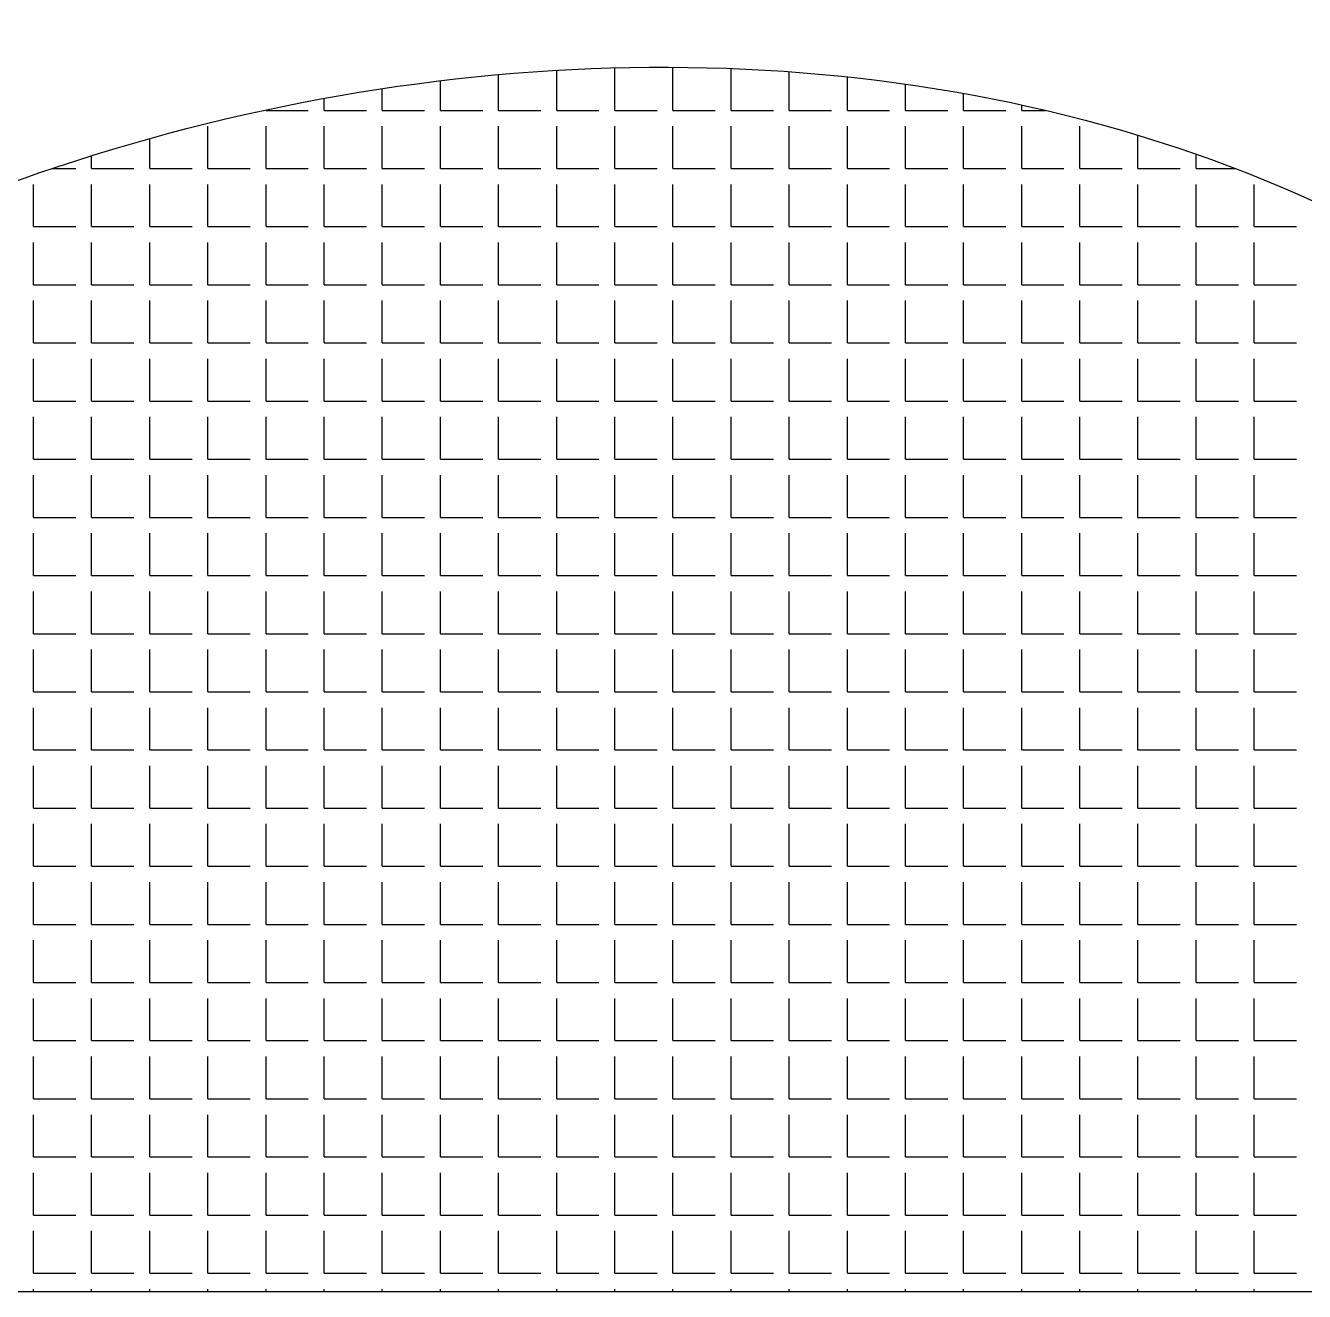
# Model space of a CAD drawing. Header units: millimetres. Extents: x 3322 to 3742, y 971 to 1565.
# Drawn here: x 3581.37 to 3597.3, y 1067.12 to 1082.89 of the extents above; entities that cross this region are included whole.
import ezdxf

# ---------------------------------------------------------------- set-up
doc = ezdxf.new("R2010")
doc.units = ezdxf.units.MM
doc.layers.add('设备', color=7, linetype='Continuous')

msp = doc.modelspace()

# ---------------------------------------------------------------- linework, layer by layer
at = {"layer": '设备'}
for p, q in [((3587.985, 1081.831), (3587.985, 1082.329)), ((3588.709, 1081.831), (3588.709, 1082.358)), ((3589.433, 1081.831), (3589.433, 1082.358)), ((3590.157, 1081.831), (3590.157, 1082.352)), ((3590.881, 1081.831), (3590.881, 1082.313)), ((3586.536, 1081.831), (3586.536, 1082.2)), ((3587.26, 1081.831), (3587.26, 1082.276)), ((3591.606, 1081.831), (3591.606, 1082.248)), ((3592.33, 1081.831), (3592.33, 1082.159)), ((3585.088, 1081.831), (3585.088, 1081.981)), ((3585.812, 1081.831), (3585.812, 1082.102)), ((3593.054, 1081.831), (3593.054, 1082.042)), ((3584.364, 1081.831), (3584.364, 1081.837)), ((3584.364, 1081.831), (3584.89, 1081.831)), ((3585.088, 1081.831), (3585.615, 1081.831)), ((3585.812, 1081.831), (3586.339, 1081.831)), ((3586.536, 1081.831), (3587.063, 1081.831)), ((3587.26, 1081.831), (3587.787, 1081.831)), ((3587.985, 1081.831), (3588.511, 1081.831)), ((3588.709, 1081.831), (3589.236, 1081.831)), ((3589.433, 1081.831), (3589.96, 1081.831)), ((3590.157, 1081.831), (3590.684, 1081.831)), ((3590.881, 1081.831), (3591.408, 1081.831)), ((3591.606, 1081.831), (3592.132, 1081.831)), ((3592.33, 1081.831), (3592.857, 1081.831)), ((3593.054, 1081.831), (3593.581, 1081.831)), ((3593.778, 1081.831), (3593.778, 1081.898)), ((3593.778, 1081.831), (3594.076, 1081.831)), ((3583.639, 1081.107), (3583.639, 1081.634)), ((3584.364, 1081.107), (3584.364, 1081.634)), ((3585.088, 1081.107), (3585.088, 1081.634)), ((3585.812, 1081.107), (3585.812, 1081.634)), ((3586.536, 1081.107), (3586.536, 1081.634)), ((3587.26, 1081.107), (3587.26, 1081.634)), ((3587.985, 1081.107), (3587.985, 1081.634)), ((3588.709, 1081.107), (3588.709, 1081.634)), ((3589.433, 1081.107), (3589.433, 1081.634)), ((3590.157, 1081.107), (3590.157, 1081.634)), ((3590.881, 1081.107), (3590.881, 1081.634)), ((3591.606, 1081.107), (3591.606, 1081.634)), ((3592.33, 1081.107), (3592.33, 1081.634)), ((3593.054, 1081.107), (3593.054, 1081.634)), ((3593.778, 1081.107), (3593.778, 1081.634)), ((3594.502, 1081.107), (3594.502, 1081.634)), ((3595.227, 1081.107), (3595.227, 1081.522)), ((3582.915, 1081.107), (3582.915, 1081.48)), ((3582.191, 1081.107), (3582.191, 1081.266)), ((3595.951, 1081.107), (3595.951, 1081.285)), ((3581.699, 1081.107), (3581.993, 1081.107)), ((3582.191, 1081.107), (3582.718, 1081.107)), ((3582.915, 1081.107), (3583.442, 1081.107)), ((3583.639, 1081.107), (3584.166, 1081.107)), ((3584.364, 1081.107), (3584.89, 1081.107)), ((3585.088, 1081.107), (3585.615, 1081.107)), ((3585.812, 1081.107), (3586.339, 1081.107)), ((3586.536, 1081.107), (3587.063, 1081.107)), ((3587.26, 1081.107), (3587.787, 1081.107)), ((3587.985, 1081.107), (3588.511, 1081.107)), ((3588.709, 1081.107), (3589.236, 1081.107)), ((3589.433, 1081.107), (3589.96, 1081.107)), ((3590.157, 1081.107), (3590.684, 1081.107)), ((3590.881, 1081.107), (3591.408, 1081.107)), ((3591.606, 1081.107), (3592.132, 1081.107)), ((3592.33, 1081.107), (3592.857, 1081.107)), ((3593.054, 1081.107), (3593.581, 1081.107)), ((3593.778, 1081.107), (3594.305, 1081.107)), ((3594.502, 1081.107), (3595.029, 1081.107)), ((3595.227, 1081.107), (3595.753, 1081.107)), ((3595.951, 1081.107), (3596.437, 1081.107)), ((3581.467, 1080.383), (3581.467, 1080.909)), ((3582.191, 1080.383), (3582.191, 1080.909)), ((3582.915, 1080.383), (3582.915, 1080.909)), ((3583.639, 1080.383), (3583.639, 1080.909)), ((3584.364, 1080.383), (3584.364, 1080.909)), ((3585.088, 1080.383), (3585.088, 1080.909)), ((3585.812, 1080.383), (3585.812, 1080.909)), ((3586.536, 1080.383), (3586.536, 1080.909)), ((3587.26, 1080.383), (3587.26, 1080.909)), ((3587.985, 1080.383), (3587.985, 1080.909)), ((3588.709, 1080.383), (3588.709, 1080.909)), ((3589.433, 1080.383), (3589.433, 1080.909)), ((3590.157, 1080.383), (3590.157, 1080.909)), ((3590.881, 1080.383), (3590.881, 1080.909)), ((3591.606, 1080.383), (3591.606, 1080.909)), ((3592.33, 1080.383), (3592.33, 1080.909)), ((3593.054, 1080.383), (3593.054, 1080.909)), ((3593.778, 1080.383), (3593.778, 1080.909)), ((3594.502, 1080.383), (3594.502, 1080.909)), ((3595.227, 1080.383), (3595.227, 1080.909)), ((3595.951, 1080.383), (3595.951, 1080.909)), ((3596.675, 1080.383), (3596.675, 1080.909)), ((3581.467, 1080.383), (3581.993, 1080.383)), ((3582.191, 1080.383), (3582.718, 1080.383)), ((3582.915, 1080.383), (3583.442, 1080.383)), ((3583.639, 1080.383), (3584.166, 1080.383)), ((3584.364, 1080.383), (3584.89, 1080.383)), ((3585.088, 1080.383), (3585.615, 1080.383)), ((3585.812, 1080.383), (3586.339, 1080.383)), ((3586.536, 1080.383), (3587.063, 1080.383)), ((3587.26, 1080.383), (3587.787, 1080.383)), ((3587.985, 1080.383), (3588.511, 1080.383)), ((3588.709, 1080.383), (3589.236, 1080.383)), ((3589.433, 1080.383), (3589.96, 1080.383)), ((3590.157, 1080.383), (3590.684, 1080.383)), ((3590.881, 1080.383), (3591.408, 1080.383)), ((3591.606, 1080.383), (3592.132, 1080.383)), ((3592.33, 1080.383), (3592.857, 1080.383)), ((3593.054, 1080.383), (3593.581, 1080.383)), ((3593.778, 1080.383), (3594.305, 1080.383)), ((3594.502, 1080.383), (3595.029, 1080.383)), ((3595.227, 1080.383), (3595.753, 1080.383)), ((3595.951, 1080.383), (3596.478, 1080.383)), ((3596.675, 1080.383), (3597.202, 1080.383)), ((3581.467, 1079.658), (3581.467, 1080.185)), ((3582.191, 1079.658), (3582.191, 1080.185)), ((3582.915, 1079.658), (3582.915, 1080.185)), ((3583.639, 1079.658), (3583.639, 1080.185)), ((3584.364, 1079.658), (3584.364, 1080.185)), ((3585.088, 1079.658), (3585.088, 1080.185)), ((3585.812, 1079.658), (3585.812, 1080.185)), ((3586.536, 1079.658), (3586.536, 1080.185)), ((3587.26, 1079.658), (3587.26, 1080.185)), ((3587.985, 1079.658), (3587.985, 1080.185)), ((3588.709, 1079.658), (3588.709, 1080.185)), ((3589.433, 1079.658), (3589.433, 1080.185)), ((3590.157, 1079.658), (3590.157, 1080.185)), ((3590.881, 1079.658), (3590.881, 1080.185)), ((3591.606, 1079.658), (3591.606, 1080.185)), ((3592.33, 1079.658), (3592.33, 1080.185)), ((3593.054, 1079.658), (3593.054, 1080.185)), ((3593.778, 1079.658), (3593.778, 1080.185)), ((3594.502, 1079.658), (3594.502, 1080.185)), ((3595.227, 1079.658), (3595.227, 1080.185)), ((3595.951, 1079.658), (3595.951, 1080.185)), ((3596.675, 1079.658), (3596.675, 1080.185)), ((3581.467, 1079.658), (3581.993, 1079.658)), ((3582.191, 1079.658), (3582.718, 1079.658)), ((3582.915, 1079.658), (3583.442, 1079.658)), ((3583.639, 1079.658), (3584.166, 1079.658)), ((3584.364, 1079.658), (3584.89, 1079.658)), ((3585.088, 1079.658), (3585.615, 1079.658)), ((3585.812, 1079.658), (3586.339, 1079.658)), ((3586.536, 1079.658), (3587.063, 1079.658)), ((3587.26, 1079.658), (3587.787, 1079.658)), ((3587.985, 1079.658), (3588.511, 1079.658)), ((3588.709, 1079.658), (3589.236, 1079.658)), ((3589.433, 1079.658), (3589.96, 1079.658)), ((3590.157, 1079.658), (3590.684, 1079.658)), ((3590.881, 1079.658), (3591.408, 1079.658)), ((3591.606, 1079.658), (3592.132, 1079.658)), ((3592.33, 1079.658), (3592.857, 1079.658)), ((3593.054, 1079.658), (3593.581, 1079.658)), ((3593.778, 1079.658), (3594.305, 1079.658)), ((3594.502, 1079.658), (3595.029, 1079.658)), ((3595.227, 1079.658), (3595.753, 1079.658)), ((3595.951, 1079.658), (3596.478, 1079.658)), ((3596.675, 1079.658), (3597.202, 1079.658)), ((3581.467, 1078.934), (3581.467, 1079.461)), ((3582.191, 1078.934), (3582.191, 1079.461)), ((3582.915, 1078.934), (3582.915, 1079.461)), ((3583.639, 1078.934), (3583.639, 1079.461)), ((3584.364, 1078.934), (3584.364, 1079.461)), ((3585.088, 1078.934), (3585.088, 1079.461)), ((3585.812, 1078.934), (3585.812, 1079.461)), ((3586.536, 1078.934), (3586.536, 1079.461)), ((3587.26, 1078.934), (3587.26, 1079.461)), ((3587.985, 1078.934), (3587.985, 1079.461)), ((3588.709, 1078.934), (3588.709, 1079.461)), ((3589.433, 1078.934), (3589.433, 1079.461)), ((3590.157, 1078.934), (3590.157, 1079.461)), ((3590.881, 1078.934), (3590.881, 1079.461)), ((3591.606, 1078.934), (3591.606, 1079.461)), ((3592.33, 1078.934), (3592.33, 1079.461)), ((3593.054, 1078.934), (3593.054, 1079.461)), ((3593.778, 1078.934), (3593.778, 1079.461)), ((3594.502, 1078.934), (3594.502, 1079.461)), ((3595.227, 1078.934), (3595.227, 1079.461)), ((3595.951, 1078.934), (3595.951, 1079.461)), ((3596.675, 1078.934), (3596.675, 1079.461)), ((3581.467, 1078.934), (3581.993, 1078.934)), ((3582.191, 1078.934), (3582.718, 1078.934)), ((3582.915, 1078.934), (3583.442, 1078.934)), ((3583.639, 1078.934), (3584.166, 1078.934)), ((3584.364, 1078.934), (3584.89, 1078.934)), ((3585.088, 1078.934), (3585.615, 1078.934)), ((3585.812, 1078.934), (3586.339, 1078.934)), ((3586.536, 1078.934), (3587.063, 1078.934)), ((3587.26, 1078.934), (3587.787, 1078.934)), ((3587.985, 1078.934), (3588.511, 1078.934)), ((3588.709, 1078.934), (3589.236, 1078.934)), ((3589.433, 1078.934), (3589.96, 1078.934)), ((3590.157, 1078.934), (3590.684, 1078.934)), ((3590.881, 1078.934), (3591.408, 1078.934)), ((3591.606, 1078.934), (3592.132, 1078.934)), ((3592.33, 1078.934), (3592.857, 1078.934)), ((3593.054, 1078.934), (3593.581, 1078.934)), ((3593.778, 1078.934), (3594.305, 1078.934)), ((3594.502, 1078.934), (3595.029, 1078.934)), ((3595.227, 1078.934), (3595.753, 1078.934)), ((3595.951, 1078.934), (3596.478, 1078.934)), ((3596.675, 1078.934), (3597.202, 1078.934)), ((3581.467, 1078.21), (3581.467, 1078.737)), ((3582.191, 1078.21), (3582.191, 1078.737)), ((3582.915, 1078.21), (3582.915, 1078.737)), ((3583.639, 1078.21), (3583.639, 1078.737)), ((3584.364, 1078.21), (3584.364, 1078.737)), ((3585.088, 1078.21), (3585.088, 1078.737)), ((3585.812, 1078.21), (3585.812, 1078.737)), ((3586.536, 1078.21), (3586.536, 1078.737)), ((3587.26, 1078.21), (3587.26, 1078.737)), ((3587.985, 1078.21), (3587.985, 1078.737)), ((3588.709, 1078.21), (3588.709, 1078.737)), ((3589.433, 1078.21), (3589.433, 1078.737)), ((3590.157, 1078.21), (3590.157, 1078.737)), ((3590.881, 1078.21), (3590.881, 1078.737)), ((3591.606, 1078.21), (3591.606, 1078.737)), ((3592.33, 1078.21), (3592.33, 1078.737)), ((3593.054, 1078.21), (3593.054, 1078.737)), ((3593.778, 1078.21), (3593.778, 1078.737)), ((3594.502, 1078.21), (3594.502, 1078.737)), ((3595.227, 1078.21), (3595.227, 1078.737)), ((3595.951, 1078.21), (3595.951, 1078.737)), ((3596.675, 1078.21), (3596.675, 1078.737)), ((3581.467, 1078.21), (3581.993, 1078.21)), ((3582.191, 1078.21), (3582.718, 1078.21)), ((3582.915, 1078.21), (3583.442, 1078.21)), ((3583.639, 1078.21), (3584.166, 1078.21)), ((3584.364, 1078.21), (3584.89, 1078.21)), ((3585.088, 1078.21), (3585.615, 1078.21)), ((3585.812, 1078.21), (3586.339, 1078.21)), ((3586.536, 1078.21), (3587.063, 1078.21)), ((3587.26, 1078.21), (3587.787, 1078.21)), ((3587.985, 1078.21), (3588.511, 1078.21)), ((3588.709, 1078.21), (3589.236, 1078.21)), ((3589.433, 1078.21), (3589.96, 1078.21)), ((3590.157, 1078.21), (3590.684, 1078.21)), ((3590.881, 1078.21), (3591.408, 1078.21)), ((3591.606, 1078.21), (3592.132, 1078.21)), ((3592.33, 1078.21), (3592.857, 1078.21)), ((3593.054, 1078.21), (3593.581, 1078.21)), ((3593.778, 1078.21), (3594.305, 1078.21)), ((3594.502, 1078.21), (3595.029, 1078.21)), ((3595.227, 1078.21), (3595.753, 1078.21)), ((3595.951, 1078.21), (3596.478, 1078.21)), ((3596.675, 1078.21), (3597.202, 1078.21)), ((3581.467, 1077.486), (3581.467, 1078.012)), ((3582.191, 1077.486), (3582.191, 1078.012)), ((3582.915, 1077.486), (3582.915, 1078.012)), ((3583.639, 1077.486), (3583.639, 1078.012)), ((3584.364, 1077.486), (3584.364, 1078.012)), ((3585.088, 1077.486), (3585.088, 1078.012)), ((3585.812, 1077.486), (3585.812, 1078.012)), ((3586.536, 1077.486), (3586.536, 1078.012)), ((3587.26, 1077.486), (3587.26, 1078.012)), ((3587.985, 1077.486), (3587.985, 1078.012)), ((3588.709, 1077.486), (3588.709, 1078.012)), ((3589.433, 1077.486), (3589.433, 1078.012)), ((3590.157, 1077.486), (3590.157, 1078.012)), ((3590.881, 1077.486), (3590.881, 1078.012)), ((3591.606, 1077.486), (3591.606, 1078.012)), ((3592.33, 1077.486), (3592.33, 1078.012)), ((3593.054, 1077.486), (3593.054, 1078.012)), ((3593.778, 1077.486), (3593.778, 1078.012)), ((3594.502, 1077.486), (3594.502, 1078.012)), ((3595.227, 1077.486), (3595.227, 1078.012)), ((3595.951, 1077.486), (3595.951, 1078.012)), ((3596.675, 1077.486), (3596.675, 1078.012)), ((3581.467, 1077.486), (3581.993, 1077.486)), ((3582.191, 1077.486), (3582.718, 1077.486)), ((3582.915, 1077.486), (3583.442, 1077.486)), ((3583.639, 1077.486), (3584.166, 1077.486)), ((3584.364, 1077.486), (3584.89, 1077.486)), ((3585.088, 1077.486), (3585.615, 1077.486)), ((3585.812, 1077.486), (3586.339, 1077.486)), ((3586.536, 1077.486), (3587.063, 1077.486)), ((3587.26, 1077.486), (3587.787, 1077.486)), ((3587.985, 1077.486), (3588.511, 1077.486)), ((3588.709, 1077.486), (3589.236, 1077.486)), ((3589.433, 1077.486), (3589.96, 1077.486)), ((3590.157, 1077.486), (3590.684, 1077.486)), ((3590.881, 1077.486), (3591.408, 1077.486)), ((3591.606, 1077.486), (3592.132, 1077.486)), ((3592.33, 1077.486), (3592.857, 1077.486)), ((3593.054, 1077.486), (3593.581, 1077.486)), ((3593.778, 1077.486), (3594.305, 1077.486)), ((3594.502, 1077.486), (3595.029, 1077.486)), ((3595.227, 1077.486), (3595.753, 1077.486)), ((3595.951, 1077.486), (3596.478, 1077.486)), ((3596.675, 1077.486), (3597.202, 1077.486)), ((3581.467, 1076.762), (3581.467, 1077.288)), ((3582.191, 1076.762), (3582.191, 1077.288)), ((3582.915, 1076.762), (3582.915, 1077.288)), ((3583.639, 1076.762), (3583.639, 1077.288)), ((3584.364, 1076.762), (3584.364, 1077.288)), ((3585.088, 1076.762), (3585.088, 1077.288)), ((3585.812, 1076.762), (3585.812, 1077.288)), ((3586.536, 1076.762), (3586.536, 1077.288)), ((3587.26, 1076.762), (3587.26, 1077.288)), ((3587.985, 1076.762), (3587.985, 1077.288)), ((3588.709, 1076.762), (3588.709, 1077.288)), ((3589.433, 1076.762), (3589.433, 1077.288)), ((3590.157, 1076.762), (3590.157, 1077.288)), ((3590.881, 1076.762), (3590.881, 1077.288)), ((3591.606, 1076.762), (3591.606, 1077.288)), ((3592.33, 1076.762), (3592.33, 1077.288)), ((3593.054, 1076.762), (3593.054, 1077.288)), ((3593.778, 1076.762), (3593.778, 1077.288)), ((3594.502, 1076.762), (3594.502, 1077.288)), ((3595.227, 1076.762), (3595.227, 1077.288)), ((3595.951, 1076.762), (3595.951, 1077.288)), ((3596.675, 1076.762), (3596.675, 1077.288)), ((3581.467, 1076.762), (3581.993, 1076.762)), ((3582.191, 1076.762), (3582.718, 1076.762)), ((3582.915, 1076.762), (3583.442, 1076.762)), ((3583.639, 1076.762), (3584.166, 1076.762)), ((3584.364, 1076.762), (3584.89, 1076.762)), ((3585.088, 1076.762), (3585.615, 1076.762)), ((3585.812, 1076.762), (3586.339, 1076.762)), ((3586.536, 1076.762), (3587.063, 1076.762)), ((3587.26, 1076.762), (3587.787, 1076.762)), ((3587.985, 1076.762), (3588.511, 1076.762)), ((3588.709, 1076.762), (3589.236, 1076.762)), ((3589.433, 1076.762), (3589.96, 1076.762)), ((3590.157, 1076.762), (3590.684, 1076.762)), ((3590.881, 1076.762), (3591.408, 1076.762)), ((3591.606, 1076.762), (3592.132, 1076.762)), ((3592.33, 1076.762), (3592.857, 1076.762)), ((3593.054, 1076.762), (3593.581, 1076.762)), ((3593.778, 1076.762), (3594.305, 1076.762)), ((3594.502, 1076.762), (3595.029, 1076.762)), ((3595.227, 1076.762), (3595.753, 1076.762)), ((3595.951, 1076.762), (3596.478, 1076.762)), ((3596.675, 1076.762), (3597.202, 1076.762)), ((3581.467, 1076.037), (3581.467, 1076.564)), ((3582.191, 1076.037), (3582.191, 1076.564)), ((3582.915, 1076.037), (3582.915, 1076.564)), ((3583.639, 1076.037), (3583.639, 1076.564)), ((3584.364, 1076.037), (3584.364, 1076.564)), ((3585.088, 1076.037), (3585.088, 1076.564)), ((3585.812, 1076.037), (3585.812, 1076.564)), ((3586.536, 1076.037), (3586.536, 1076.564)), ((3587.26, 1076.037), (3587.26, 1076.564)), ((3587.985, 1076.037), (3587.985, 1076.564)), ((3588.709, 1076.037), (3588.709, 1076.564)), ((3589.433, 1076.037), (3589.433, 1076.564)), ((3590.157, 1076.037), (3590.157, 1076.564)), ((3590.881, 1076.037), (3590.881, 1076.564)), ((3591.606, 1076.037), (3591.606, 1076.564)), ((3592.33, 1076.037), (3592.33, 1076.564)), ((3593.054, 1076.037), (3593.054, 1076.564)), ((3593.778, 1076.037), (3593.778, 1076.564)), ((3594.502, 1076.037), (3594.502, 1076.564)), ((3595.227, 1076.037), (3595.227, 1076.564)), ((3595.951, 1076.037), (3595.951, 1076.564)), ((3596.675, 1076.037), (3596.675, 1076.564)), ((3581.467, 1076.037), (3581.993, 1076.037)), ((3582.191, 1076.037), (3582.718, 1076.037)), ((3582.915, 1076.037), (3583.442, 1076.037)), ((3583.639, 1076.037), (3584.166, 1076.037)), ((3584.364, 1076.037), (3584.89, 1076.037)), ((3585.088, 1076.037), (3585.615, 1076.037)), ((3585.812, 1076.037), (3586.339, 1076.037)), ((3586.536, 1076.037), (3587.063, 1076.037)), ((3587.26, 1076.037), (3587.787, 1076.037)), ((3587.985, 1076.037), (3588.511, 1076.037)), ((3588.709, 1076.037), (3589.236, 1076.037)), ((3589.433, 1076.037), (3589.96, 1076.037)), ((3590.157, 1076.037), (3590.684, 1076.037)), ((3590.881, 1076.037), (3591.408, 1076.037)), ((3591.606, 1076.037), (3592.132, 1076.037)), ((3592.33, 1076.037), (3592.857, 1076.037)), ((3593.054, 1076.037), (3593.581, 1076.037)), ((3593.778, 1076.037), (3594.305, 1076.037)), ((3594.502, 1076.037), (3595.029, 1076.037)), ((3595.227, 1076.037), (3595.753, 1076.037)), ((3595.951, 1076.037), (3596.478, 1076.037)), ((3596.675, 1076.037), (3597.202, 1076.037)), ((3581.467, 1075.313), (3581.467, 1075.84)), ((3582.191, 1075.313), (3582.191, 1075.84)), ((3582.915, 1075.313), (3582.915, 1075.84)), ((3583.639, 1075.313), (3583.639, 1075.84)), ((3584.364, 1075.313), (3584.364, 1075.84)), ((3585.088, 1075.313), (3585.088, 1075.84)), ((3585.812, 1075.313), (3585.812, 1075.84)), ((3586.536, 1075.313), (3586.536, 1075.84)), ((3587.26, 1075.313), (3587.26, 1075.84)), ((3587.985, 1075.313), (3587.985, 1075.84)), ((3588.709, 1075.313), (3588.709, 1075.84)), ((3589.433, 1075.313), (3589.433, 1075.84)), ((3590.157, 1075.313), (3590.157, 1075.84)), ((3590.881, 1075.313), (3590.881, 1075.84)), ((3591.606, 1075.313), (3591.606, 1075.84)), ((3592.33, 1075.313), (3592.33, 1075.84)), ((3593.054, 1075.313), (3593.054, 1075.84)), ((3593.778, 1075.313), (3593.778, 1075.84)), ((3594.502, 1075.313), (3594.502, 1075.84)), ((3595.227, 1075.313), (3595.227, 1075.84)), ((3595.951, 1075.313), (3595.951, 1075.84)), ((3596.675, 1075.313), (3596.675, 1075.84)), ((3581.467, 1075.313), (3581.993, 1075.313)), ((3582.191, 1075.313), (3582.718, 1075.313)), ((3582.915, 1075.313), (3583.442, 1075.313)), ((3583.639, 1075.313), (3584.166, 1075.313)), ((3584.364, 1075.313), (3584.89, 1075.313)), ((3585.088, 1075.313), (3585.615, 1075.313)), ((3585.812, 1075.313), (3586.339, 1075.313)), ((3586.536, 1075.313), (3587.063, 1075.313)), ((3587.26, 1075.313), (3587.787, 1075.313)), ((3587.985, 1075.313), (3588.511, 1075.313)), ((3588.709, 1075.313), (3589.236, 1075.313)), ((3589.433, 1075.313), (3589.96, 1075.313)), ((3590.157, 1075.313), (3590.684, 1075.313)), ((3590.881, 1075.313), (3591.408, 1075.313)), ((3591.606, 1075.313), (3592.132, 1075.313)), ((3592.33, 1075.313), (3592.857, 1075.313)), ((3593.054, 1075.313), (3593.581, 1075.313)), ((3593.778, 1075.313), (3594.305, 1075.313)), ((3594.502, 1075.313), (3595.029, 1075.313)), ((3595.227, 1075.313), (3595.753, 1075.313)), ((3595.951, 1075.313), (3596.478, 1075.313)), ((3596.675, 1075.313), (3597.202, 1075.313)), ((3581.467, 1074.589), (3581.467, 1075.116)), ((3582.191, 1074.589), (3582.191, 1075.116)), ((3582.915, 1074.589), (3582.915, 1075.116)), ((3583.639, 1074.589), (3583.639, 1075.116)), ((3584.364, 1074.589), (3584.364, 1075.116)), ((3585.088, 1074.589), (3585.088, 1075.116)), ((3585.812, 1074.589), (3585.812, 1075.116)), ((3586.536, 1074.589), (3586.536, 1075.116)), ((3587.26, 1074.589), (3587.26, 1075.116)), ((3587.985, 1074.589), (3587.985, 1075.116)), ((3588.709, 1074.589), (3588.709, 1075.116)), ((3589.433, 1074.589), (3589.433, 1075.116)), ((3590.157, 1074.589), (3590.157, 1075.116)), ((3590.881, 1074.589), (3590.881, 1075.116)), ((3591.606, 1074.589), (3591.606, 1075.116)), ((3592.33, 1074.589), (3592.33, 1075.116)), ((3593.054, 1074.589), (3593.054, 1075.116)), ((3593.778, 1074.589), (3593.778, 1075.116)), ((3594.502, 1074.589), (3594.502, 1075.116)), ((3595.227, 1074.589), (3595.227, 1075.116)), ((3595.951, 1074.589), (3595.951, 1075.116)), ((3596.675, 1074.589), (3596.675, 1075.116)), ((3581.467, 1074.589), (3581.993, 1074.589)), ((3582.191, 1074.589), (3582.718, 1074.589)), ((3582.915, 1074.589), (3583.442, 1074.589)), ((3583.639, 1074.589), (3584.166, 1074.589)), ((3584.364, 1074.589), (3584.89, 1074.589)), ((3585.088, 1074.589), (3585.615, 1074.589)), ((3585.812, 1074.589), (3586.339, 1074.589)), ((3586.536, 1074.589), (3587.063, 1074.589)), ((3587.26, 1074.589), (3587.787, 1074.589)), ((3587.985, 1074.589), (3588.511, 1074.589)), ((3588.709, 1074.589), (3589.236, 1074.589)), ((3589.433, 1074.589), (3589.96, 1074.589)), ((3590.157, 1074.589), (3590.684, 1074.589)), ((3590.881, 1074.589), (3591.408, 1074.589)), ((3591.606, 1074.589), (3592.132, 1074.589)), ((3592.33, 1074.589), (3592.857, 1074.589)), ((3593.054, 1074.589), (3593.581, 1074.589)), ((3593.778, 1074.589), (3594.305, 1074.589)), ((3594.502, 1074.589), (3595.029, 1074.589)), ((3595.227, 1074.589), (3595.753, 1074.589)), ((3595.951, 1074.589), (3596.478, 1074.589)), ((3596.675, 1074.589), (3597.202, 1074.589)), ((3581.467, 1073.865), (3581.467, 1074.391)), ((3582.191, 1073.865), (3582.191, 1074.391)), ((3582.915, 1073.865), (3582.915, 1074.391)), ((3583.639, 1073.865), (3583.639, 1074.391)), ((3584.364, 1073.865), (3584.364, 1074.391)), ((3585.088, 1073.865), (3585.088, 1074.391)), ((3585.812, 1073.865), (3585.812, 1074.391)), ((3586.536, 1073.865), (3586.536, 1074.391)), ((3587.26, 1073.865), (3587.26, 1074.391)), ((3587.985, 1073.865), (3587.985, 1074.391)), ((3588.709, 1073.865), (3588.709, 1074.391)), ((3589.433, 1073.865), (3589.433, 1074.391)), ((3590.157, 1073.865), (3590.157, 1074.391)), ((3590.881, 1073.865), (3590.881, 1074.391)), ((3591.606, 1073.865), (3591.606, 1074.391)), ((3592.33, 1073.865), (3592.33, 1074.391)), ((3593.054, 1073.865), (3593.054, 1074.391)), ((3593.778, 1073.865), (3593.778, 1074.391)), ((3594.502, 1073.865), (3594.502, 1074.391)), ((3595.227, 1073.865), (3595.227, 1074.391)), ((3595.951, 1073.865), (3595.951, 1074.391)), ((3596.675, 1073.865), (3596.675, 1074.391)), ((3581.467, 1073.865), (3581.993, 1073.865)), ((3582.191, 1073.865), (3582.718, 1073.865)), ((3582.915, 1073.865), (3583.442, 1073.865)), ((3583.639, 1073.865), (3584.166, 1073.865)), ((3584.364, 1073.865), (3584.89, 1073.865)), ((3585.088, 1073.865), (3585.615, 1073.865)), ((3585.812, 1073.865), (3586.339, 1073.865)), ((3586.536, 1073.865), (3587.063, 1073.865)), ((3587.26, 1073.865), (3587.787, 1073.865)), ((3587.985, 1073.865), (3588.511, 1073.865)), ((3588.709, 1073.865), (3589.236, 1073.865)), ((3589.433, 1073.865), (3589.96, 1073.865)), ((3590.157, 1073.865), (3590.684, 1073.865)), ((3590.881, 1073.865), (3591.408, 1073.865)), ((3591.606, 1073.865), (3592.132, 1073.865)), ((3592.33, 1073.865), (3592.857, 1073.865)), ((3593.054, 1073.865), (3593.581, 1073.865)), ((3593.778, 1073.865), (3594.305, 1073.865)), ((3594.502, 1073.865), (3595.029, 1073.865)), ((3595.227, 1073.865), (3595.753, 1073.865)), ((3595.951, 1073.865), (3596.478, 1073.865)), ((3596.675, 1073.865), (3597.202, 1073.865)), ((3581.467, 1073.141), (3581.467, 1073.667)), ((3582.191, 1073.141), (3582.191, 1073.667)), ((3582.915, 1073.141), (3582.915, 1073.667)), ((3583.639, 1073.141), (3583.639, 1073.667)), ((3584.364, 1073.141), (3584.364, 1073.667)), ((3585.088, 1073.141), (3585.088, 1073.667)), ((3585.812, 1073.141), (3585.812, 1073.667)), ((3586.536, 1073.141), (3586.536, 1073.667)), ((3587.26, 1073.141), (3587.26, 1073.667)), ((3587.985, 1073.141), (3587.985, 1073.667)), ((3588.709, 1073.141), (3588.709, 1073.667)), ((3589.433, 1073.141), (3589.433, 1073.667)), ((3590.157, 1073.141), (3590.157, 1073.667)), ((3590.881, 1073.141), (3590.881, 1073.667)), ((3591.606, 1073.141), (3591.606, 1073.667)), ((3592.33, 1073.141), (3592.33, 1073.667)), ((3593.054, 1073.141), (3593.054, 1073.667)), ((3593.778, 1073.141), (3593.778, 1073.667)), ((3594.502, 1073.141), (3594.502, 1073.667)), ((3595.227, 1073.141), (3595.227, 1073.667)), ((3595.951, 1073.141), (3595.951, 1073.667)), ((3596.675, 1073.141), (3596.675, 1073.667)), ((3581.467, 1073.141), (3581.993, 1073.141)), ((3582.191, 1073.141), (3582.718, 1073.141)), ((3582.915, 1073.141), (3583.442, 1073.141)), ((3583.639, 1073.141), (3584.166, 1073.141)), ((3584.364, 1073.141), (3584.89, 1073.141)), ((3585.088, 1073.141), (3585.615, 1073.141)), ((3585.812, 1073.141), (3586.339, 1073.141)), ((3586.536, 1073.141), (3587.063, 1073.141)), ((3587.26, 1073.141), (3587.787, 1073.141)), ((3587.985, 1073.141), (3588.511, 1073.141)), ((3588.709, 1073.141), (3589.236, 1073.141)), ((3589.433, 1073.141), (3589.96, 1073.141)), ((3590.157, 1073.141), (3590.684, 1073.141)), ((3590.881, 1073.141), (3591.408, 1073.141)), ((3591.606, 1073.141), (3592.132, 1073.141)), ((3592.33, 1073.141), (3592.857, 1073.141)), ((3593.054, 1073.141), (3593.581, 1073.141)), ((3593.778, 1073.141), (3594.305, 1073.141)), ((3594.502, 1073.141), (3595.029, 1073.141)), ((3595.227, 1073.141), (3595.753, 1073.141)), ((3595.951, 1073.141), (3596.478, 1073.141)), ((3596.675, 1073.141), (3597.202, 1073.141)), ((3581.467, 1072.416), (3581.467, 1072.943)), ((3582.191, 1072.416), (3582.191, 1072.943)), ((3582.915, 1072.416), (3582.915, 1072.943)), ((3583.639, 1072.416), (3583.639, 1072.943)), ((3584.364, 1072.416), (3584.364, 1072.943)), ((3585.088, 1072.416), (3585.088, 1072.943)), ((3585.812, 1072.416), (3585.812, 1072.943)), ((3586.536, 1072.416), (3586.536, 1072.943)), ((3587.26, 1072.416), (3587.26, 1072.943)), ((3587.985, 1072.416), (3587.985, 1072.943)), ((3588.709, 1072.416), (3588.709, 1072.943)), ((3589.433, 1072.416), (3589.433, 1072.943)), ((3590.157, 1072.416), (3590.157, 1072.943)), ((3590.881, 1072.416), (3590.881, 1072.943)), ((3591.606, 1072.416), (3591.606, 1072.943)), ((3592.33, 1072.416), (3592.33, 1072.943)), ((3593.054, 1072.416), (3593.054, 1072.943)), ((3593.778, 1072.416), (3593.778, 1072.943)), ((3594.502, 1072.416), (3594.502, 1072.943)), ((3595.227, 1072.416), (3595.227, 1072.943)), ((3595.951, 1072.416), (3595.951, 1072.943)), ((3596.675, 1072.416), (3596.675, 1072.943)), ((3581.467, 1072.416), (3581.993, 1072.416)), ((3582.191, 1072.416), (3582.718, 1072.416)), ((3582.915, 1072.416), (3583.442, 1072.416)), ((3583.639, 1072.416), (3584.166, 1072.416)), ((3584.364, 1072.416), (3584.89, 1072.416)), ((3585.088, 1072.416), (3585.615, 1072.416)), ((3585.812, 1072.416), (3586.339, 1072.416)), ((3586.536, 1072.416), (3587.063, 1072.416)), ((3587.26, 1072.416), (3587.787, 1072.416)), ((3587.985, 1072.416), (3588.511, 1072.416)), ((3588.709, 1072.416), (3589.236, 1072.416)), ((3589.433, 1072.416), (3589.96, 1072.416)), ((3590.157, 1072.416), (3590.684, 1072.416)), ((3590.881, 1072.416), (3591.408, 1072.416)), ((3591.606, 1072.416), (3592.132, 1072.416)), ((3592.33, 1072.416), (3592.857, 1072.416)), ((3593.054, 1072.416), (3593.581, 1072.416)), ((3593.778, 1072.416), (3594.305, 1072.416)), ((3594.502, 1072.416), (3595.029, 1072.416)), ((3595.227, 1072.416), (3595.753, 1072.416)), ((3595.951, 1072.416), (3596.478, 1072.416)), ((3596.675, 1072.416), (3597.202, 1072.416)), ((3581.467, 1071.692), (3581.467, 1072.219)), ((3582.191, 1071.692), (3582.191, 1072.219)), ((3582.915, 1071.692), (3582.915, 1072.219)), ((3583.639, 1071.692), (3583.639, 1072.219)), ((3584.364, 1071.692), (3584.364, 1072.219)), ((3585.088, 1071.692), (3585.088, 1072.219)), ((3585.812, 1071.692), (3585.812, 1072.219)), ((3586.536, 1071.692), (3586.536, 1072.219)), ((3587.26, 1071.692), (3587.26, 1072.219)), ((3587.985, 1071.692), (3587.985, 1072.219)), ((3588.709, 1071.692), (3588.709, 1072.219)), ((3589.433, 1071.692), (3589.433, 1072.219)), ((3590.157, 1071.692), (3590.157, 1072.219)), ((3590.881, 1071.692), (3590.881, 1072.219)), ((3591.606, 1071.692), (3591.606, 1072.219)), ((3592.33, 1071.692), (3592.33, 1072.219)), ((3593.054, 1071.692), (3593.054, 1072.219)), ((3593.778, 1071.692), (3593.778, 1072.219)), ((3594.502, 1071.692), (3594.502, 1072.219)), ((3595.227, 1071.692), (3595.227, 1072.219)), ((3595.951, 1071.692), (3595.951, 1072.219)), ((3596.675, 1071.692), (3596.675, 1072.219)), ((3581.467, 1071.692), (3581.993, 1071.692)), ((3582.191, 1071.692), (3582.718, 1071.692)), ((3582.915, 1071.692), (3583.442, 1071.692)), ((3583.639, 1071.692), (3584.166, 1071.692)), ((3584.364, 1071.692), (3584.89, 1071.692)), ((3585.088, 1071.692), (3585.615, 1071.692)), ((3585.812, 1071.692), (3586.339, 1071.692)), ((3586.536, 1071.692), (3587.063, 1071.692)), ((3587.26, 1071.692), (3587.787, 1071.692)), ((3587.985, 1071.692), (3588.511, 1071.692)), ((3588.709, 1071.692), (3589.236, 1071.692)), ((3589.433, 1071.692), (3589.96, 1071.692)), ((3590.157, 1071.692), (3590.684, 1071.692)), ((3590.881, 1071.692), (3591.408, 1071.692)), ((3591.606, 1071.692), (3592.132, 1071.692)), ((3592.33, 1071.692), (3592.857, 1071.692)), ((3593.054, 1071.692), (3593.581, 1071.692)), ((3593.778, 1071.692), (3594.305, 1071.692)), ((3594.502, 1071.692), (3595.029, 1071.692)), ((3595.227, 1071.692), (3595.753, 1071.692)), ((3595.951, 1071.692), (3596.478, 1071.692)), ((3596.675, 1071.692), (3597.202, 1071.692)), ((3581.467, 1070.968), (3581.467, 1071.495)), ((3582.191, 1070.968), (3582.191, 1071.495)), ((3582.915, 1070.968), (3582.915, 1071.495)), ((3583.639, 1070.968), (3583.639, 1071.495)), ((3584.364, 1070.968), (3584.364, 1071.495)), ((3585.088, 1070.968), (3585.088, 1071.495)), ((3585.812, 1070.968), (3585.812, 1071.495)), ((3586.536, 1070.968), (3586.536, 1071.495)), ((3587.26, 1070.968), (3587.26, 1071.495)), ((3587.985, 1070.968), (3587.985, 1071.495)), ((3588.709, 1070.968), (3588.709, 1071.495)), ((3589.433, 1070.968), (3589.433, 1071.495)), ((3590.157, 1070.968), (3590.157, 1071.495)), ((3590.881, 1070.968), (3590.881, 1071.495)), ((3591.606, 1070.968), (3591.606, 1071.495)), ((3592.33, 1070.968), (3592.33, 1071.495)), ((3593.054, 1070.968), (3593.054, 1071.495)), ((3593.778, 1070.968), (3593.778, 1071.495)), ((3594.502, 1070.968), (3594.502, 1071.495)), ((3595.227, 1070.968), (3595.227, 1071.495)), ((3595.951, 1070.968), (3595.951, 1071.495)), ((3596.675, 1070.968), (3596.675, 1071.495)), ((3581.467, 1070.968), (3581.993, 1070.968)), ((3582.191, 1070.968), (3582.718, 1070.968)), ((3582.915, 1070.968), (3583.442, 1070.968)), ((3583.639, 1070.968), (3584.166, 1070.968)), ((3584.364, 1070.968), (3584.89, 1070.968)), ((3585.088, 1070.968), (3585.615, 1070.968)), ((3585.812, 1070.968), (3586.339, 1070.968)), ((3586.536, 1070.968), (3587.063, 1070.968)), ((3587.26, 1070.968), (3587.787, 1070.968)), ((3587.985, 1070.968), (3588.511, 1070.968)), ((3588.709, 1070.968), (3589.236, 1070.968)), ((3589.433, 1070.968), (3589.96, 1070.968)), ((3590.157, 1070.968), (3590.684, 1070.968)), ((3590.881, 1070.968), (3591.408, 1070.968)), ((3591.606, 1070.968), (3592.132, 1070.968)), ((3592.33, 1070.968), (3592.857, 1070.968)), ((3593.054, 1070.968), (3593.581, 1070.968)), ((3593.778, 1070.968), (3594.305, 1070.968)), ((3594.502, 1070.968), (3595.029, 1070.968)), ((3595.227, 1070.968), (3595.753, 1070.968)), ((3595.951, 1070.968), (3596.478, 1070.968)), ((3596.675, 1070.968), (3597.202, 1070.968)), ((3581.467, 1070.244), (3581.467, 1070.77)), ((3582.191, 1070.244), (3582.191, 1070.77)), ((3582.915, 1070.244), (3582.915, 1070.77)), ((3583.639, 1070.244), (3583.639, 1070.77)), ((3584.364, 1070.244), (3584.364, 1070.77)), ((3585.088, 1070.244), (3585.088, 1070.77)), ((3585.812, 1070.244), (3585.812, 1070.77)), ((3586.536, 1070.244), (3586.536, 1070.77)), ((3587.26, 1070.244), (3587.26, 1070.77)), ((3587.985, 1070.244), (3587.985, 1070.77)), ((3588.709, 1070.244), (3588.709, 1070.77)), ((3589.433, 1070.244), (3589.433, 1070.77)), ((3590.157, 1070.244), (3590.157, 1070.77)), ((3590.881, 1070.244), (3590.881, 1070.77)), ((3591.606, 1070.244), (3591.606, 1070.77)), ((3592.33, 1070.244), (3592.33, 1070.77)), ((3593.054, 1070.244), (3593.054, 1070.77)), ((3593.778, 1070.244), (3593.778, 1070.77)), ((3594.502, 1070.244), (3594.502, 1070.77)), ((3595.227, 1070.244), (3595.227, 1070.77)), ((3595.951, 1070.244), (3595.951, 1070.77)), ((3596.675, 1070.244), (3596.675, 1070.77)), ((3581.467, 1070.244), (3581.993, 1070.244)), ((3582.191, 1070.244), (3582.718, 1070.244)), ((3582.915, 1070.244), (3583.442, 1070.244)), ((3583.639, 1070.244), (3584.166, 1070.244)), ((3584.364, 1070.244), (3584.89, 1070.244)), ((3585.088, 1070.244), (3585.615, 1070.244)), ((3585.812, 1070.244), (3586.339, 1070.244)), ((3586.536, 1070.244), (3587.063, 1070.244)), ((3587.26, 1070.244), (3587.787, 1070.244)), ((3587.985, 1070.244), (3588.511, 1070.244)), ((3588.709, 1070.244), (3589.236, 1070.244)), ((3589.433, 1070.244), (3589.96, 1070.244)), ((3590.157, 1070.244), (3590.684, 1070.244)), ((3590.881, 1070.244), (3591.408, 1070.244)), ((3591.606, 1070.244), (3592.132, 1070.244)), ((3592.33, 1070.244), (3592.857, 1070.244)), ((3593.054, 1070.244), (3593.581, 1070.244)), ((3593.778, 1070.244), (3594.305, 1070.244)), ((3594.502, 1070.244), (3595.029, 1070.244)), ((3595.227, 1070.244), (3595.753, 1070.244)), ((3595.951, 1070.244), (3596.478, 1070.244)), ((3596.675, 1070.244), (3597.202, 1070.244)), ((3581.467, 1069.52), (3581.467, 1070.046)), ((3582.191, 1069.52), (3582.191, 1070.046)), ((3582.915, 1069.52), (3582.915, 1070.046)), ((3583.639, 1069.52), (3583.639, 1070.046)), ((3584.364, 1069.52), (3584.364, 1070.046)), ((3585.088, 1069.52), (3585.088, 1070.046)), ((3585.812, 1069.52), (3585.812, 1070.046)), ((3586.536, 1069.52), (3586.536, 1070.046)), ((3587.26, 1069.52), (3587.26, 1070.046)), ((3587.985, 1069.52), (3587.985, 1070.046)), ((3588.709, 1069.52), (3588.709, 1070.046)), ((3589.433, 1069.52), (3589.433, 1070.046)), ((3590.157, 1069.52), (3590.157, 1070.046)), ((3590.881, 1069.52), (3590.881, 1070.046)), ((3591.606, 1069.52), (3591.606, 1070.046)), ((3592.33, 1069.52), (3592.33, 1070.046)), ((3593.054, 1069.52), (3593.054, 1070.046)), ((3593.778, 1069.52), (3593.778, 1070.046)), ((3594.502, 1069.52), (3594.502, 1070.046)), ((3595.227, 1069.52), (3595.227, 1070.046)), ((3595.951, 1069.52), (3595.951, 1070.046)), ((3596.675, 1069.52), (3596.675, 1070.046)), ((3581.467, 1069.52), (3581.993, 1069.52)), ((3582.191, 1069.52), (3582.718, 1069.52)), ((3582.915, 1069.52), (3583.442, 1069.52)), ((3583.639, 1069.52), (3584.166, 1069.52)), ((3584.364, 1069.52), (3584.89, 1069.52)), ((3585.088, 1069.52), (3585.615, 1069.52)), ((3585.812, 1069.52), (3586.339, 1069.52)), ((3586.536, 1069.52), (3587.063, 1069.52)), ((3587.26, 1069.52), (3587.787, 1069.52)), ((3587.985, 1069.52), (3588.511, 1069.52)), ((3588.709, 1069.52), (3589.236, 1069.52)), ((3589.433, 1069.52), (3589.96, 1069.52)), ((3590.157, 1069.52), (3590.684, 1069.52)), ((3590.881, 1069.52), (3591.408, 1069.52)), ((3591.606, 1069.52), (3592.132, 1069.52)), ((3592.33, 1069.52), (3592.857, 1069.52)), ((3593.054, 1069.52), (3593.581, 1069.52)), ((3593.778, 1069.52), (3594.305, 1069.52)), ((3594.502, 1069.52), (3595.029, 1069.52)), ((3595.227, 1069.52), (3595.753, 1069.52)), ((3595.951, 1069.52), (3596.478, 1069.52)), ((3596.675, 1069.52), (3597.202, 1069.52)), ((3581.467, 1068.795), (3581.467, 1069.322)), ((3582.191, 1068.795), (3582.191, 1069.322)), ((3582.915, 1068.795), (3582.915, 1069.322)), ((3583.639, 1068.795), (3583.639, 1069.322)), ((3584.364, 1068.795), (3584.364, 1069.322)), ((3585.088, 1068.795), (3585.088, 1069.322)), ((3585.812, 1068.795), (3585.812, 1069.322)), ((3586.536, 1068.795), (3586.536, 1069.322)), ((3587.26, 1068.795), (3587.26, 1069.322)), ((3587.985, 1068.795), (3587.985, 1069.322)), ((3588.709, 1068.795), (3588.709, 1069.322)), ((3589.433, 1068.795), (3589.433, 1069.322)), ((3590.157, 1068.795), (3590.157, 1069.322)), ((3590.881, 1068.795), (3590.881, 1069.322)), ((3591.606, 1068.795), (3591.606, 1069.322)), ((3592.33, 1068.795), (3592.33, 1069.322)), ((3593.054, 1068.795), (3593.054, 1069.322)), ((3593.778, 1068.795), (3593.778, 1069.322)), ((3594.502, 1068.795), (3594.502, 1069.322)), ((3595.227, 1068.795), (3595.227, 1069.322)), ((3595.951, 1068.795), (3595.951, 1069.322)), ((3596.675, 1068.795), (3596.675, 1069.322)), ((3581.467, 1068.795), (3581.993, 1068.795)), ((3582.191, 1068.795), (3582.718, 1068.795)), ((3582.915, 1068.795), (3583.442, 1068.795)), ((3583.639, 1068.795), (3584.166, 1068.795)), ((3584.364, 1068.795), (3584.89, 1068.795)), ((3585.088, 1068.795), (3585.615, 1068.795)), ((3585.812, 1068.795), (3586.339, 1068.795)), ((3586.536, 1068.795), (3587.063, 1068.795)), ((3587.26, 1068.795), (3587.787, 1068.795)), ((3587.985, 1068.795), (3588.511, 1068.795)), ((3588.709, 1068.795), (3589.236, 1068.795)), ((3589.433, 1068.795), (3589.96, 1068.795)), ((3590.157, 1068.795), (3590.684, 1068.795)), ((3590.881, 1068.795), (3591.408, 1068.795)), ((3591.606, 1068.795), (3592.132, 1068.795)), ((3592.33, 1068.795), (3592.857, 1068.795)), ((3593.054, 1068.795), (3593.581, 1068.795)), ((3593.778, 1068.795), (3594.305, 1068.795)), ((3594.502, 1068.795), (3595.029, 1068.795)), ((3595.227, 1068.795), (3595.753, 1068.795)), ((3595.951, 1068.795), (3596.478, 1068.795)), ((3596.675, 1068.795), (3597.202, 1068.795)), ((3581.467, 1068.071), (3581.467, 1068.598)), ((3582.191, 1068.071), (3582.191, 1068.598)), ((3582.915, 1068.071), (3582.915, 1068.598)), ((3583.639, 1068.071), (3583.639, 1068.598)), ((3584.364, 1068.071), (3584.364, 1068.598)), ((3585.088, 1068.071), (3585.088, 1068.598)), ((3585.812, 1068.071), (3585.812, 1068.598)), ((3586.536, 1068.071), (3586.536, 1068.598)), ((3587.26, 1068.071), (3587.26, 1068.598)), ((3587.985, 1068.071), (3587.985, 1068.598)), ((3588.709, 1068.071), (3588.709, 1068.598)), ((3589.433, 1068.071), (3589.433, 1068.598)), ((3590.157, 1068.071), (3590.157, 1068.598)), ((3590.881, 1068.071), (3590.881, 1068.598)), ((3591.606, 1068.071), (3591.606, 1068.598)), ((3592.33, 1068.071), (3592.33, 1068.598)), ((3593.054, 1068.071), (3593.054, 1068.598)), ((3593.778, 1068.071), (3593.778, 1068.598)), ((3594.502, 1068.071), (3594.502, 1068.598)), ((3595.227, 1068.071), (3595.227, 1068.598)), ((3595.951, 1068.071), (3595.951, 1068.598)), ((3596.675, 1068.071), (3596.675, 1068.598)), ((3581.467, 1068.071), (3581.993, 1068.071)), ((3582.191, 1068.071), (3582.718, 1068.071)), ((3582.915, 1068.071), (3583.442, 1068.071)), ((3583.639, 1068.071), (3584.166, 1068.071)), ((3584.364, 1068.071), (3584.89, 1068.071)), ((3585.088, 1068.071), (3585.615, 1068.071)), ((3585.812, 1068.071), (3586.339, 1068.071)), ((3586.536, 1068.071), (3587.063, 1068.071)), ((3587.26, 1068.071), (3587.787, 1068.071)), ((3587.985, 1068.071), (3588.511, 1068.071)), ((3588.709, 1068.071), (3589.236, 1068.071)), ((3589.433, 1068.071), (3589.96, 1068.071)), ((3590.157, 1068.071), (3590.684, 1068.071)), ((3590.881, 1068.071), (3591.408, 1068.071)), ((3591.606, 1068.071), (3592.132, 1068.071)), ((3592.33, 1068.071), (3592.857, 1068.071)), ((3593.054, 1068.071), (3593.581, 1068.071)), ((3593.778, 1068.071), (3594.305, 1068.071)), ((3594.502, 1068.071), (3595.029, 1068.071)), ((3595.227, 1068.071), (3595.753, 1068.071)), ((3595.951, 1068.071), (3596.478, 1068.071)), ((3596.675, 1068.071), (3597.202, 1068.071)), ((3581.467, 1067.347), (3581.467, 1067.874)), ((3582.191, 1067.347), (3582.191, 1067.874)), ((3582.915, 1067.347), (3582.915, 1067.874)), ((3583.639, 1067.347), (3583.639, 1067.874)), ((3584.364, 1067.347), (3584.364, 1067.874)), ((3585.088, 1067.347), (3585.088, 1067.874)), ((3585.812, 1067.347), (3585.812, 1067.874)), ((3586.536, 1067.347), (3586.536, 1067.874)), ((3587.26, 1067.347), (3587.26, 1067.874)), ((3587.985, 1067.347), (3587.985, 1067.874)), ((3588.709, 1067.347), (3588.709, 1067.874)), ((3589.433, 1067.347), (3589.433, 1067.874)), ((3590.157, 1067.347), (3590.157, 1067.874)), ((3590.881, 1067.347), (3590.881, 1067.874)), ((3591.606, 1067.347), (3591.606, 1067.874)), ((3592.33, 1067.347), (3592.33, 1067.874)), ((3593.054, 1067.347), (3593.054, 1067.874)), ((3593.778, 1067.347), (3593.778, 1067.874)), ((3594.502, 1067.347), (3594.502, 1067.874)), ((3595.227, 1067.347), (3595.227, 1067.874)), ((3595.951, 1067.347), (3595.951, 1067.874)), ((3596.675, 1067.347), (3596.675, 1067.874)), ((3581.467, 1067.347), (3581.993, 1067.347)), ((3582.191, 1067.347), (3582.718, 1067.347)), ((3582.915, 1067.347), (3583.442, 1067.347)), ((3583.639, 1067.347), (3584.166, 1067.347)), ((3584.364, 1067.347), (3584.89, 1067.347)), ((3585.088, 1067.347), (3585.615, 1067.347)), ((3585.812, 1067.347), (3586.339, 1067.347)), ((3586.536, 1067.347), (3587.063, 1067.347)), ((3587.26, 1067.347), (3587.787, 1067.347)), ((3587.985, 1067.347), (3588.511, 1067.347)), ((3588.709, 1067.347), (3589.236, 1067.347)), ((3589.433, 1067.347), (3589.96, 1067.347)), ((3590.157, 1067.347), (3590.684, 1067.347)), ((3590.881, 1067.347), (3591.408, 1067.347)), ((3591.606, 1067.347), (3592.132, 1067.347)), ((3592.33, 1067.347), (3592.857, 1067.347)), ((3593.054, 1067.347), (3593.581, 1067.347)), ((3593.778, 1067.347), (3594.305, 1067.347)), ((3594.502, 1067.347), (3595.029, 1067.347)), ((3595.227, 1067.347), (3595.753, 1067.347)), ((3595.951, 1067.347), (3596.478, 1067.347)), ((3596.675, 1067.347), (3597.202, 1067.347)), ((3566.03, 1067.121), (3608.898, 1067.121)), ((3581.467, 1067.121), (3581.467, 1067.149)), ((3582.191, 1067.121), (3582.191, 1067.149)), ((3582.915, 1067.121), (3582.915, 1067.149)), ((3583.639, 1067.121), (3583.639, 1067.149)), ((3584.364, 1067.121), (3584.364, 1067.149)), ((3585.088, 1067.121), (3585.088, 1067.149)), ((3585.812, 1067.121), (3585.812, 1067.149)), ((3586.536, 1067.121), (3586.536, 1067.149)), ((3587.26, 1067.121), (3587.26, 1067.149)), ((3587.985, 1067.121), (3587.985, 1067.149)), ((3588.709, 1067.121), (3588.709, 1067.149)), ((3589.433, 1067.121), (3589.433, 1067.149)), ((3590.157, 1067.121), (3590.157, 1067.149)), ((3590.881, 1067.121), (3590.881, 1067.149)), ((3591.606, 1067.121), (3591.606, 1067.149)), ((3592.33, 1067.121), (3592.33, 1067.149)), ((3593.054, 1067.121), (3593.054, 1067.149)), ((3593.778, 1067.121), (3593.778, 1067.149)), ((3594.502, 1067.121), (3594.502, 1067.149)), ((3595.227, 1067.121), (3595.227, 1067.149)), ((3595.951, 1067.121), (3595.951, 1067.149)), ((3596.675, 1067.121), (3596.675, 1067.149))]:
    msp.add_line(p, q, dxfattribs=at)
msp.add_spline([(3571.555, 1072.634), (3575.338, 1077.514), (3581.534, 1081.051), (3596.581, 1081.051), (3602.954, 1077.337), (3605.609, 1075.399)], degree=3, dxfattribs=at)

doc.saveas('drawing.dxf')
